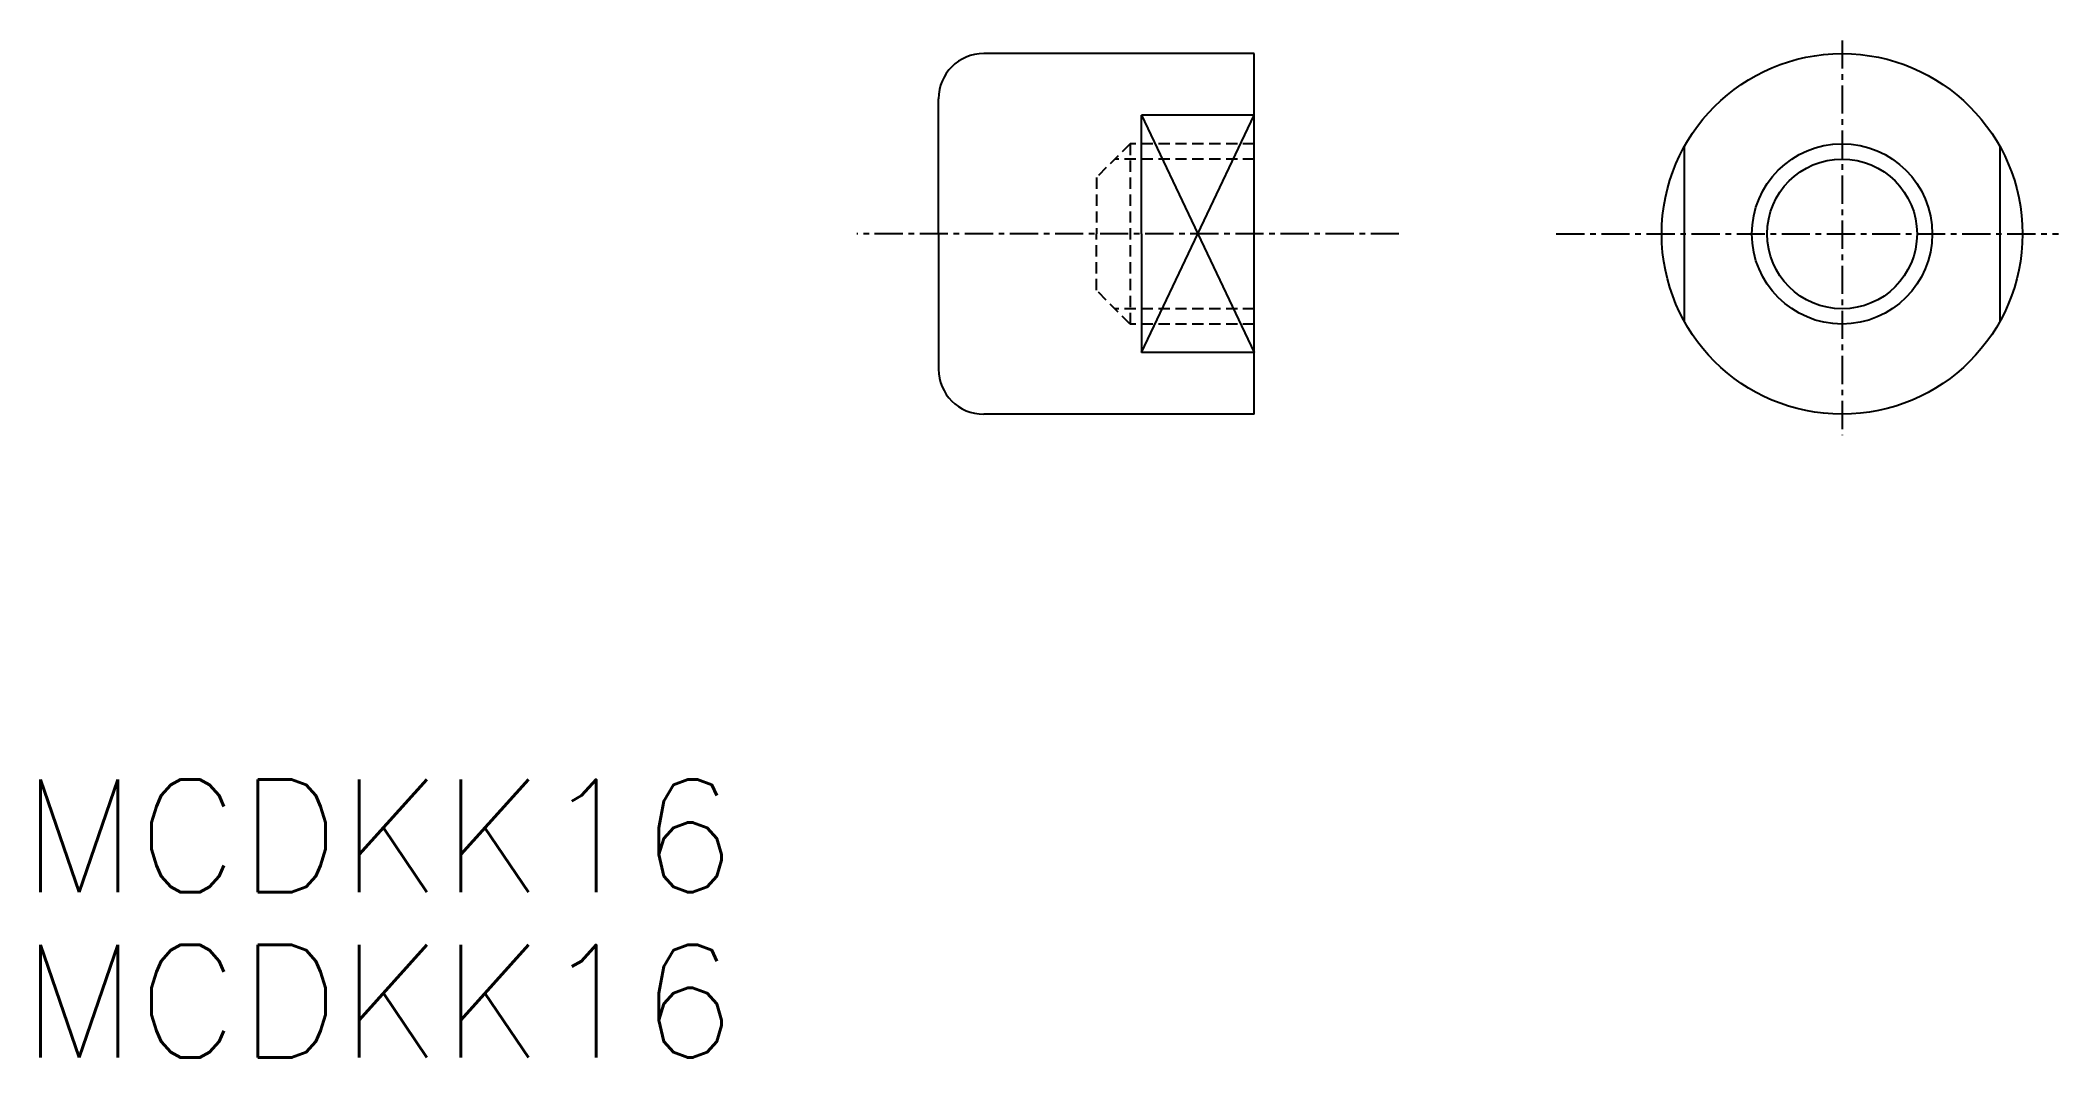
# Model space of a CAD drawing. Extents: x 361.6 to 451.1, y -38.8 to 6.3.
import ezdxf

# ---------------------------------------------------------------- set-up
doc = ezdxf.new("R2010")
doc.units = 0
doc.linetypes.add('CENTER', pattern=[2, 1.25, -0.25, 0.25, -0.25])
doc.linetypes.add('DASHED', pattern=[0.75, 0.5, -0.25])
doc.layers.get('0').update_dxf_attribs({"linetype": 'CONTINUOUS'})
doc.layers.add('CENTER', color=1, linetype='CENTER')
doc.styles.get("Standard").update_dxf_attribs({"font": 'txt.shx'})

msp = doc.modelspace()

# ---------------------------------------------------------------- linework, layer by layer
at = {"color": 7, "linetype": 'CONTINUOUS'}
for p, q in [((415.423, 5.713), (403.423, 5.713)), ((415.423, -10.287), (415.423, 5.713)), ((401.423, -2.287), (401.423, 3.713)), ((415.423, 2.981), (410.423, 2.981)), ((410.423, -2.287), (410.423, 2.981)), ((434.494, 1.586), (434.494, -6.16)), ((448.494, 1.586), (448.494, -6.16)), ((401.423, -2.287), (401.423, -8.287)), ((410.423, -2.287), (410.423, -7.555)), ((415.423, -7.555), (410.423, -7.555)), ((415.423, -10.287), (403.423, -10.287))]:
    msp.add_line(p, q, dxfattribs=at)
at = {"color": 3, "linetype": 'CONTINUOUS'}
for p, q in [((410.423, 2.981), (412.923, -2.287)), ((412.923, -2.287), (415.423, 2.981)), ((410.423, -7.555), (412.923, -2.287)), ((412.923, -2.287), (415.423, -7.555))]:
    msp.add_line(p, q, dxfattribs=at)
at = {"color": 3, "linetype": 'DASHED'}
for p, q in [((409.923, 1.713), (408.423, 0.213)), ((415.423, 1.036), (409.246, 1.036)), ((415.423, 1.713), (409.923, 1.713)), ((409.923, 1.713), (409.923, -6.287)), ((408.423, 0.213), (408.423, -2.287)), ((408.423, -4.787), (408.423, -2.287)), ((409.923, -6.287), (408.423, -4.787)), ((415.423, -5.61), (409.246, -5.61)), ((415.423, -6.287), (409.923, -6.287))]:
    msp.add_line(p, q, dxfattribs=at)
at = {"color": 7, "linetype": 'CONTINUOUS'}
for radius in [8, 3.323]:
    msp.add_circle((441.494, -2.287), radius, dxfattribs=at)
at = {"color": 3, "linetype": 'CONTINUOUS'}
msp.add_circle((441.494, -2.287), 4, dxfattribs=at)
at = {"color": 7, "linetype": 'CONTINUOUS'}
for centre, start, end in [((403.423, 3.713), 90, 180), ((403.423, -8.287), 180, 270)]:
    msp.add_arc(centre, 2, start, end, dxfattribs=at)
at = {"layer": 'CENTER', "color": 1, "linetype": 'CENTER'}
for p, q in [((441.494, 6.301), (441.494, -11.217)), ((421.838, -2.287), (397.8, -2.287)), ((428.82, -2.287), (451.097, -2.287))]:
    msp.add_line(p, q, dxfattribs=at)

# ---------------------------------------------------------------- texts
at = {"color": 7, "linetype": 'CONTINUOUS'}
for p in [(360.731, -31.495), (360.731, -38.834)]:
    msp.add_text('MCDKK16', height=5, dxfattribs=at).set_placement(p)

doc.saveas('drawing.dxf')
